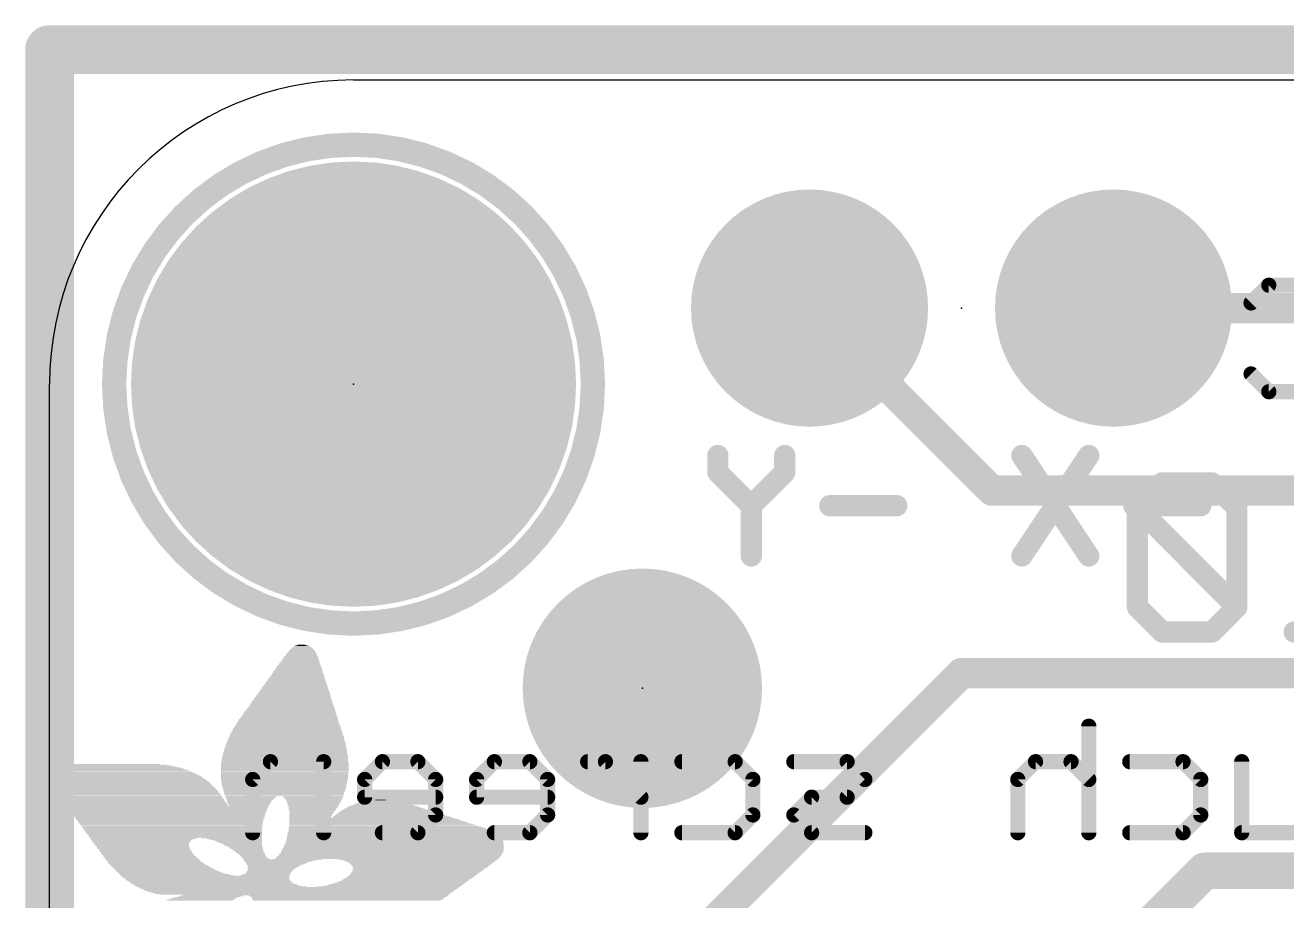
# Model space of a CAD drawing. Extents: x -0.2 to 28.1, y -0.2 to 21.4.
# Drawn here: x -0.2 to 10.34, y 14.1 to 21.41 of the extents above; entities that cross this region are included whole.
import ezdxf

# ---------------------------------------------------------------- set-up
doc = ezdxf.new("R2010")
doc.units = 0
for name, color, linetype in [('1', 12, 'CONTINUOUS'), ('16', 132, 'CONTINUOUS'), ('17', 110, 'CONTINUOUS'), ('20', 53, 'CONTINUOUS'), ('21', 40, 'CONTINUOUS'), ('22', 6, 'CONTINUOUS'), ('23', 40, 'CONTINUOUS'), ('29', 253, 'CONTINUOUS')]:
    doc.layers.add(name, color=color, linetype=linetype)

# ---------------------------------------------------------------- blocks, each defined once
blk = doc.blocks.new('PIE')
at = {"const_width": 0.5}
blk.add_lwpolyline([(0, -0.25, 1), (0, 0.25, 1), (0, -0.25)], format="xyb", dxfattribs=at)
blk = doc.blocks.new('ROUNDP')
at = {"const_width": 0.5}
blk.add_lwpolyline([(0, -0.25, 1), (0, 0.25, 1), (0, -0.25)], format="xyb", dxfattribs=at)
blk = doc.blocks.new('RECT')
blk.add_solid([(-0.5, -0.5), (0.5, -0.5), (-0.5, 0.5), (0.5, 0.5)])

msp = doc.modelspace()

# ---------------------------------------------------------------- linework, layer by layer
at = {"layer": '1'}
for points, const_width in [([(6.35, 19.05), (7.874, 17.526)], 0.254), ([(8.89, 19.05), (11.303, 19.05)], 0.254), ([(7.874, 17.526), (10.668, 17.526)], 0.254), ([(8.509, 13.208), (9.652, 14.351)], 0.3048), ([(9.652, 14.351), (11.176, 14.351)], 0.3048)]:
    msp.add_lwpolyline(points, dxfattribs=dict(at, const_width=const_width))
for points, const_width in [([(6.3949, 19.0949, 1), (6.3051, 19.0051)], 0.127), ([(8.89, 19.1135, 1), (8.89, 18.9865)], 0.127), ([(7.874, 17.5895, 1), (7.874, 17.4625)], 0.127), ([(7.8291, 17.4811, 1), (7.9189, 17.5709)], 0.127), ([(9.652, 14.4272, 1), (9.652, 14.2748)], 0.1524), ([(9.7059, 14.2971, 1), (9.5981, 14.4049)], 0.1524)]:
    msp.add_lwpolyline(points, format="xyb", dxfattribs=dict(at, const_width=const_width))
at = {"layer": '16'}
for points, const_width in [([(0, 0), (0, 21.209)], 0.4064), ([(0, 21.209), (27.94, 21.209)], 0.4064), ([(7.62, 16.002), (5.207, 13.589)], 0.254), ([(7.62, 16.002), (17.78, 16.002)], 0.254)]:
    msp.add_lwpolyline(points, dxfattribs=dict(at, const_width=const_width))
for points, const_width in [([(0.1016, 21.209, 1), (-0.1016, 21.209)], 0.2032), ([(0, 21.3106, 1), (0, 21.1074)], 0.2032), ([(7.62, 16.0655, 1), (7.62, 15.9385)], 0.127), ([(7.6649, 15.9571, 1), (7.5751, 16.0469)], 0.127)]:
    msp.add_lwpolyline(points, format="xyb", dxfattribs=dict(at, const_width=const_width))
at = {"layer": '20'}
for p, q in [((2.54, 20.955), (25.4, 20.955)), ((0, 2.54), (0, 18.415))]:
    msp.add_line(p, q, dxfattribs=at)
msp.add_arc((2.54, 18.415), 2.54, 90, 180, dxfattribs=at)
at = {"layer": '21'}
for points, const_width in [([(2.54, 16.415, 1), (2.54, 20.415, 1), (2.54, 16.415)], 0.2032), ([(5.6283, 17.8188, 1), (5.5394, 17.8188)], 0.0889), ([(6.1876, 17.8188, 1), (6.0987, 17.8188)], 0.0889), ([(8.1608, 17.8435, 1), (8.0869, 17.7942)], 0.0889), ([(8.7201, 17.7942, 1), (8.6462, 17.8435)], 0.0889), ([(5.5394, 17.679, 1), (5.6283, 17.679)], 0.0889), ([(5.6153, 17.7104, 1), (5.5524, 17.6476)], 0.0889), ([(6.0987, 17.679, 1), (6.1876, 17.679)], 0.0889), ([(6.1746, 17.6476, 1), (6.1117, 17.7104)], 0.0889), ([(5.908, 17.3994, 1), (5.819, 17.3994)], 0.0889), ([(5.8321, 17.4308, 1), (5.8949, 17.3679)], 0.0889), ([(5.8321, 17.3679, 1), (5.8949, 17.4308)], 0.0889), ([(6.5194, 17.4438, 1), (6.5194, 17.3549)], 0.0889), ([(7.0787, 17.3549, 1), (7.0787, 17.4438)], 0.0889), ([(9.0594, 17.4438, 1), (9.0594, 17.3549)], 0.0889), ([(9.6187, 17.3549, 1), (9.6187, 17.4438)], 0.0889), ([(5.819, 16.9799, 1), (5.908, 16.9799)], 0.0889), ([(8.0869, 17.0046, 1), (8.1608, 16.9552)], 0.0889), ([(8.6462, 16.9552, 1), (8.7201, 17.0046)], 0.0889)]:
    msp.add_lwpolyline(points, format="xyb", dxfattribs=dict(at, const_width=const_width))
at = {"layer": '21', "const_width": 0.1778}
for points in [[(5.5839, 17.8188), (5.5839, 17.679)], [(6.1431, 17.679), (6.1431, 17.8188)], [(8.1239, 17.8188), (8.6831, 16.9799)], [(8.6831, 17.8188), (8.1239, 16.9799)], [(5.5839, 17.679), (5.8635, 17.3994)], [(5.8635, 17.3994), (6.1431, 17.679)], [(5.8635, 17.3994), (5.8635, 16.9799)], [(6.5194, 17.3994), (7.0787, 17.3994)], [(9.0594, 17.3994), (9.6187, 17.3994)]]:
    msp.add_lwpolyline(points, dxfattribs=at)
at = {"layer": '22'}
for points, const_width in [([(10.039, 19.093), (10.1873, 19.2413)], 0.127), ([(10.1873, 19.2413), (10.4839, 19.2413)], 0.127), ([(10.1873, 18.3515), (10.039, 18.4998)], 0.127), ([(10.4839, 18.3515), (10.1873, 18.3515)], 0.127), ([(9.2972, 17.5906), (9.0896, 17.383)], 0.1778), ([(9.7124, 17.5906), (9.2972, 17.5906)], 0.1778), ([(9.92, 17.383), (9.7124, 17.5906)], 0.1778), ([(9.0896, 17.383), (9.0896, 16.5525)], 0.1778), ([(9.92, 16.5525), (9.0896, 17.383)], 0.1778), ([(9.92, 16.5525), (9.92, 17.383)], 0.1778), ([(9.0896, 16.5525), (9.2972, 16.3449)], 0.1778), ([(9.7124, 16.3449), (9.92, 16.5525)], 0.1778), ([(9.2972, 16.3449), (9.7124, 16.3449)], 0.1778), ([(11.2298, 16.3449), (10.3993, 16.3449)], 0.1778), ([(8.6832, 15.5583), (8.6832, 14.6685)], 0.127), ([(1.8456, 15.2617), (1.6973, 15.1134)], 0.127), ([(2.2905, 15.2617), (1.8456, 15.2617)], 0.127), ([(2.2905, 14.6685), (2.2905, 15.2617)], 0.127), ([(2.7811, 15.2617), (2.6328, 15.1134)], 0.127), ([(3.0777, 15.2617), (2.7811, 15.2617)], 0.127), ([(3.226, 15.1134), (3.0777, 15.2617)], 0.127), ([(3.7167, 15.2617), (3.5684, 15.1134)], 0.127), ([(4.0132, 15.2617), (3.7167, 15.2617)], 0.127), ([(4.1615, 15.1134), (4.0132, 15.2617)], 0.127), ([(4.6445, 15.2617), (4.4963, 15.2617)], 0.127), ([(4.9411, 14.9651), (4.6445, 15.2617)], 0.127), ([(4.9411, 14.6685), (4.9411, 15.2617)], 0.127), ([(5.2835, 15.2617), (5.7284, 15.2617)], 0.127), ([(5.7284, 15.2617), (5.8767, 15.1134)], 0.127), ([(6.6639, 15.2617), (6.219, 15.2617)], 0.127), ([(6.8122, 15.1134), (6.6639, 15.2617)], 0.127), ([(8.2383, 15.2617), (8.09, 15.1134)], 0.127), ([(8.5349, 15.2617), (8.2383, 15.2617)], 0.127), ([(8.6832, 15.1134), (8.5349, 15.2617)], 0.127), ([(9.0256, 15.2617), (9.4704, 15.2617)], 0.127), ([(9.4704, 15.2617), (9.6187, 15.1134)], 0.127), ([(9.9611, 14.6685), (9.9611, 15.2617)], 0.127), ([(1.6973, 15.1134), (1.6973, 14.6685)], 0.127), ([(2.6328, 15.1134), (2.6328, 14.9651)], 0.127), ([(3.226, 14.8168), (3.226, 15.1134)], 0.127), ([(3.5684, 15.1134), (3.5684, 14.9651)], 0.127), ([(4.1615, 14.8168), (4.1615, 15.1134)], 0.127), ([(5.8767, 15.1134), (5.8767, 14.8168)], 0.127), ([(6.6639, 14.9651), (6.8122, 15.1134)], 0.127), ([(8.09, 15.1134), (8.09, 14.6685)], 0.127), ([(9.6187, 15.1134), (9.6187, 14.8168)], 0.127), ([(2.6328, 14.9651), (3.226, 14.9651)], 0.127), ([(3.5684, 14.9651), (4.1615, 14.9651)], 0.127), ([(6.219, 14.8168), (6.3673, 14.9651)], 0.127), ([(6.3673, 14.9651), (6.6639, 14.9651)], 0.127), ([(3.0777, 14.6685), (3.226, 14.8168)], 0.127), ([(4.0132, 14.6685), (4.1615, 14.8168)], 0.127), ([(5.8767, 14.8168), (5.7284, 14.6685)], 0.127), ([(6.3673, 14.6685), (6.219, 14.8168)], 0.127), ([(9.6187, 14.8168), (9.4704, 14.6685)], 0.127), ([(2.7811, 14.6685), (3.0777, 14.6685)], 0.127), ([(3.7167, 14.6685), (4.0132, 14.6685)], 0.127), ([(5.7284, 14.6685), (5.2835, 14.6685)], 0.127), ([(6.8122, 14.6685), (6.3673, 14.6685)], 0.127), ([(9.4704, 14.6685), (9.0256, 14.6685)], 0.127), ([(10.406, 14.6685), (9.9611, 14.6685)], 0.127)]:
    msp.add_lwpolyline(points, dxfattribs=dict(at, const_width=const_width))
for points, const_width in [([(10.1873, 19.273, 1), (10.1873, 19.2095)], 0.0635), ([(10.2098, 19.2188, 1), (10.1649, 19.2637)], 0.0635), ([(10.0166, 19.1154, 1), (10.0615, 19.0705)], 0.0635), ([(10.0615, 18.5222, 1), (10.0166, 18.4773)], 0.0635), ([(10.1873, 18.3833, 1), (10.1873, 18.3198)], 0.0635), ([(10.1649, 18.329, 1), (10.2098, 18.374)], 0.0635), ([(9.2972, 17.635, 1), (9.2972, 17.5461)], 0.0889), ([(9.3286, 17.5591, 1), (9.2658, 17.622)], 0.0889), ([(9.7438, 17.622, 1), (9.681, 17.5591)], 0.0889), ([(9.7124, 17.5461, 1), (9.7124, 17.635)], 0.0889), ([(9.134, 17.383, 1), (9.0451, 17.383)], 0.0889), ([(9.121, 17.4144, 1), (9.0582, 17.3515)], 0.0889), ([(9.0582, 17.4144, 1), (9.121, 17.3515)], 0.0889), ([(9.9645, 17.383, 1), (9.8756, 17.383)], 0.0889), ([(9.8886, 17.3515, 1), (9.9515, 17.4144)], 0.0889), ([(9.0451, 16.5525, 1), (9.134, 16.5525)], 0.0889), ([(9.121, 16.5839, 1), (9.0582, 16.5211)], 0.0889), ([(9.8756, 16.5525, 1), (9.9645, 16.5525)], 0.0889), ([(9.9515, 16.5211, 1), (9.8886, 16.5839)], 0.0889), ([(9.8886, 16.5211, 1), (9.9515, 16.5839)], 0.0889), ([(9.2972, 16.3894, 1), (9.2972, 16.3004)], 0.0889), ([(9.2658, 16.3135, 1), (9.3286, 16.3763)], 0.0889), ([(9.681, 16.3763, 1), (9.7438, 16.3135)], 0.0889), ([(9.7124, 16.3004, 1), (9.7124, 16.3894)], 0.0889), ([(10.3993, 16.3894, 1), (10.3993, 16.3004)], 0.0889), ([(8.715, 15.5583, 1), (8.6515, 15.5583)], 0.0635), ([(1.8456, 15.2934, 1), (1.8456, 15.2299)], 0.0635), ([(1.8681, 15.2392, 1), (1.8232, 15.2841)], 0.0635), ([(2.3222, 15.2617, 1), (2.2587, 15.2617)], 0.0635), ([(2.2905, 15.2299, 1), (2.2905, 15.2934)], 0.0635), ([(2.7811, 15.2934, 1), (2.7811, 15.2299)], 0.0635), ([(2.8036, 15.2392, 1), (2.7587, 15.2841)], 0.0635), ([(3.1002, 15.2841, 1), (3.0553, 15.2392)], 0.0635), ([(3.0777, 15.2299, 1), (3.0777, 15.2934)], 0.0635), ([(3.7167, 15.2934, 1), (3.7167, 15.2299)], 0.0635), ([(3.7391, 15.2392, 1), (3.6942, 15.2841)], 0.0635), ([(4.0357, 15.2841, 1), (3.9908, 15.2392)], 0.0635), ([(4.0132, 15.2299, 1), (4.0132, 15.2934)], 0.0635), ([(4.4963, 15.2934, 1), (4.4963, 15.2299)], 0.0635), ([(4.667, 15.2841, 1), (4.6221, 15.2392)], 0.0635), ([(4.6445, 15.2299, 1), (4.6445, 15.2934)], 0.0635), ([(4.9729, 15.2617, 1), (4.9094, 15.2617)], 0.0635), ([(5.2835, 15.2934, 1), (5.2835, 15.2299)], 0.0635), ([(5.7508, 15.2841, 1), (5.7059, 15.2392)], 0.0635), ([(5.7284, 15.2299, 1), (5.7284, 15.2934)], 0.0635), ([(6.219, 15.2934, 1), (6.219, 15.2299)], 0.0635), ([(6.6863, 15.2841, 1), (6.6414, 15.2392)], 0.0635), ([(6.6639, 15.2299, 1), (6.6639, 15.2934)], 0.0635), ([(8.2383, 15.2934, 1), (8.2383, 15.2299)], 0.0635), ([(8.2608, 15.2392, 1), (8.2159, 15.2841)], 0.0635), ([(8.5574, 15.2841, 1), (8.5125, 15.2392)], 0.0635), ([(8.5349, 15.2299, 1), (8.5349, 15.2934)], 0.0635), ([(9.0256, 15.2934, 1), (9.0256, 15.2299)], 0.0635), ([(9.4929, 15.2841, 1), (9.448, 15.2392)], 0.0635), ([(9.4704, 15.2299, 1), (9.4704, 15.2934)], 0.0635), ([(9.9928, 15.2617, 1), (9.9293, 15.2617)], 0.0635), ([(1.7291, 15.1134, 1), (1.6656, 15.1134)], 0.0635), ([(1.6749, 15.1358, 1), (1.7198, 15.0909)], 0.0635), ([(2.6646, 15.1134, 1), (2.6011, 15.1134)], 0.0635), ([(2.6104, 15.1358, 1), (2.6553, 15.0909)], 0.0635), ([(3.2578, 15.1134, 1), (3.1943, 15.1134)], 0.0635), ([(3.2036, 15.0909, 1), (3.2485, 15.1358)], 0.0635), ([(3.6001, 15.1134, 1), (3.5366, 15.1134)], 0.0635), ([(3.5459, 15.1358, 1), (3.5908, 15.0909)], 0.0635), ([(4.1933, 15.1134, 1), (4.1298, 15.1134)], 0.0635), ([(4.1391, 15.0909, 1), (4.184, 15.1358)], 0.0635), ([(5.9084, 15.1134, 1), (5.8449, 15.1134)], 0.0635), ([(5.8542, 15.0909, 1), (5.8991, 15.1358)], 0.0635), ([(6.8346, 15.0909, 1), (6.7897, 15.1358)], 0.0635), ([(6.7897, 15.0909, 1), (6.8346, 15.1358)], 0.0635), ([(8.1218, 15.1134, 1), (8.0583, 15.1134)], 0.0635), ([(8.0676, 15.1358, 1), (8.1125, 15.0909)], 0.0635), ([(8.6608, 15.0909, 1), (8.7057, 15.1358)], 0.0635), ([(9.6505, 15.1134, 1), (9.587, 15.1134)], 0.0635), ([(9.5963, 15.0909, 1), (9.6412, 15.1358)], 0.0635), ([(2.6328, 14.9968, 1), (2.6328, 14.9333)], 0.0635), ([(2.6011, 14.9651, 1), (2.6646, 14.9651)], 0.0635), ([(3.226, 14.9333, 1), (3.226, 14.9968)], 0.0635), ([(3.5366, 14.9651, 1), (3.6001, 14.9651)], 0.0635), ([(3.5684, 14.9968, 1), (3.5684, 14.9333)], 0.0635), ([(4.1615, 14.9333, 1), (4.1615, 14.9968)], 0.0635), ([(4.9187, 14.9426, 1), (4.9636, 14.9875)], 0.0635), ([(6.3673, 14.9968, 1), (6.3673, 14.9333)], 0.0635), ([(6.3897, 14.9426, 1), (6.3448, 14.9875)], 0.0635), ([(6.6414, 14.9875, 1), (6.6863, 14.9426)], 0.0635), ([(6.6639, 14.9333, 1), (6.6639, 14.9968)], 0.0635), ([(3.2485, 14.7943, 1), (3.2036, 14.8392)], 0.0635), ([(4.184, 14.7943, 1), (4.1391, 14.8392)], 0.0635), ([(5.8991, 14.7943, 1), (5.8542, 14.8392)], 0.0635), ([(6.2414, 14.8392, 1), (6.1965, 14.7943)], 0.0635), ([(6.1965, 14.8392, 1), (6.2414, 14.7943)], 0.0635), ([(9.6412, 14.7943, 1), (9.5963, 14.8392)], 0.0635), ([(3.1943, 14.8168, 1), (3.2578, 14.8168)], 0.0635), ([(4.1298, 14.8168, 1), (4.1933, 14.8168)], 0.0635), ([(5.8449, 14.8168, 1), (5.9084, 14.8168)], 0.0635), ([(9.587, 14.8168, 1), (9.6505, 14.8168)], 0.0635), ([(1.6656, 14.6685, 1), (1.7291, 14.6685)], 0.0635), ([(2.2587, 14.6685, 1), (2.3222, 14.6685)], 0.0635), ([(2.7811, 14.7003, 1), (2.7811, 14.6367)], 0.0635), ([(3.0553, 14.691, 1), (3.1002, 14.646)], 0.0635), ([(3.0777, 14.6367, 1), (3.0777, 14.7003)], 0.0635), ([(3.7167, 14.7003, 1), (3.7167, 14.6367)], 0.0635), ([(3.9908, 14.691, 1), (4.0357, 14.646)], 0.0635), ([(4.0132, 14.6367, 1), (4.0132, 14.7003)], 0.0635), ([(4.9094, 14.6685, 1), (4.9729, 14.6685)], 0.0635), ([(5.2835, 14.7003, 1), (5.2835, 14.6367)], 0.0635), ([(5.7059, 14.691, 1), (5.7508, 14.646)], 0.0635), ([(5.7284, 14.6367, 1), (5.7284, 14.7003)], 0.0635), ([(6.3673, 14.7003, 1), (6.3673, 14.6367)], 0.0635), ([(6.3448, 14.646, 1), (6.3897, 14.691)], 0.0635), ([(6.8122, 14.6367, 1), (6.8122, 14.7003)], 0.0635), ([(8.0583, 14.6685, 1), (8.1218, 14.6685)], 0.0635), ([(8.6515, 14.6685, 1), (8.715, 14.6685)], 0.0635), ([(9.0256, 14.7003, 1), (9.0256, 14.6367)], 0.0635), ([(9.448, 14.691, 1), (9.4929, 14.646)], 0.0635), ([(9.4704, 14.6367, 1), (9.4704, 14.7003)], 0.0635), ([(9.9611, 14.7003, 1), (9.9611, 14.6367)], 0.0635), ([(9.9293, 14.6685, 1), (9.9928, 14.6685)], 0.0635)]:
    msp.add_lwpolyline(points, format="xyb", dxfattribs=dict(at, const_width=const_width))
at = {"layer": '23'}
for p in [(7.62, 19.05), (2.54, 18.415), (4.953, 15.875)]:
    msp.add_point(p, dxfattribs=at)
at = {"layer": '29'}
for points, const_width in [([(4.953, 16.625, 0.4142), (4.203, 15.875)], 0.5), ([(5.703, 15.875, 0.4142), (4.953, 16.625)], 0.5), ([(4.953, 16.75, 1), (4.953, 16.5)], 0.25), ([(4.953, 16.5, 1), (4.953, 16.75)], 0.25), ([(4.203, 15.875, 0.4142), (4.953, 15.125)], 0.5), ([(4.328, 15.875, 1), (4.078, 15.875)], 0.25), ([(4.953, 15.125, 0.4142), (5.703, 15.875)], 0.5), ([(5.828, 15.875, 1), (5.578, 15.875)], 0.25), ([(4.078, 15.875, 1), (4.328, 15.875)], 0.25), ([(5.578, 15.875, 1), (5.828, 15.875)], 0.25), ([(4.953, 15.25, 1), (4.953, 15)], 0.25), ([(4.953, 15, 1), (4.953, 15.25)], 0.25)]:
    msp.add_lwpolyline(points, format="xyb", dxfattribs=dict(at, const_width=const_width))

# ---------------------------------------------------------------- block references
at = {"layer": '1'}
msp.add_blockref('PIE', (4.953, 15.875), dxfattribs=at)
at = {"layer": '17', "xscale": 3.516, "yscale": 3.516}
msp.add_blockref('ROUNDP', (2.54, 18.415), dxfattribs=at)
msp.add_blockref('ROUNDP', (2.54, 18.415), dxfattribs=at)
at = {"layer": '17', "xscale": 1.778, "yscale": 1.778, "rotation": 90}
for p in [(6.35, 19.05), (6.35, 19.05), (8.89, 19.05), (8.89, 19.05)]:
    msp.add_blockref('ROUNDP', p, dxfattribs=at)
at = {"layer": '21'}
for p, xscale, yscale in [((2.105, 16.2306), 0.1016, 0.0064), ((2.1051, 16.237), 0.0635, 0.0063), ((2.0987, 16.129), 0.2921, 0.0064), ((2.1019, 16.1354), 0.2857, 0.0063), ((2.1019, 16.1417), 0.2731, 0.0064), ((2.1019, 16.1544), 0.2603, 0.0064), ((2.1051, 16.1481), 0.2667, 0.0063), ((2.105, 16.1608), 0.254, 0.0063), ((2.1051, 16.1671), 0.2413, 0.0064), ((2.1082, 16.1735), 0.235, 0.0063), ((2.1082, 16.1862), 0.2222, 0.0063), ((2.1082, 16.1798), 0.2222, 0.0064), ((2.1082, 16.1925), 0.2096, 0.0064), ((2.1082, 16.1989), 0.1968, 0.0063), ((2.1082, 16.2052), 0.1842, 0.0064), ((2.1082, 16.2115), 0.1714, 0.0063), ((2.1114, 16.2179), 0.1524, 0.0064), ((2.1082, 16.2243), 0.1334, 0.0063), ((2.0796, 16.0211), 0.4064, 0.0063), ((2.0796, 16.0274), 0.3937, 0.0064), ((2.0828, 16.0401), 0.3874, 0.0064), ((2.0828, 16.0338), 0.3874, 0.0063), ((2.0828, 16.0465), 0.3746, 0.0063), ((2.0859, 16.0592), 0.3683, 0.0063), ((2.0859, 16.0528), 0.3683, 0.0064), ((2.086, 16.0655), 0.3556, 0.0064), ((2.0892, 16.0719), 0.3493, 0.0063), ((2.0892, 16.0846), 0.3365, 0.0063), ((2.0924, 16.0782), 0.3429, 0.0064), ((2.0923, 16.0909), 0.3302, 0.0064), ((2.0955, 16.0973), 0.3238, 0.0063), ((2.0955, 16.11), 0.3112, 0.0063), ((2.0955, 16.1036), 0.3112, 0.0064), ((2.0987, 16.1163), 0.3048, 0.0064), ((2.0987, 16.1227), 0.2921, 0.0063), ((2.0574, 15.9131), 0.5144, 0.0064), ((2.0574, 15.9258), 0.5016, 0.0064), ((2.0606, 15.9195), 0.508, 0.0063), ((2.0606, 15.9322), 0.4953, 0.0063), ((2.0638, 15.9385), 0.4889, 0.0064), ((2.0638, 15.9512), 0.4763, 0.0064), ((2.0638, 15.9449), 0.4763, 0.0063), ((2.067, 15.9576), 0.4699, 0.0063), ((2.0669, 15.9639), 0.4572, 0.0064), ((2.0701, 15.9766), 0.4508, 0.0064), ((2.0701, 15.9703), 0.4508, 0.0063), ((2.0733, 15.983), 0.4445, 0.0063), ((2.0733, 15.9957), 0.4318, 0.0063), ((2.0733, 15.9893), 0.4318, 0.0064), ((2.0733, 16.002), 0.4191, 0.0064), ((2.0764, 16.0147), 0.4127, 0.0064), ((2.0764, 16.0084), 0.4127, 0.0063), ((2.0352, 15.8115), 0.6223, 0.0064), ((2.0383, 15.8178), 0.6159, 0.0063), ((2.0415, 15.8242), 0.6096, 0.0064), ((2.0415, 15.8369), 0.5969, 0.0064), ((2.0415, 15.8306), 0.5969, 0.0063), ((2.0447, 15.8433), 0.5906, 0.0063), ((2.0447, 15.8496), 0.5778, 0.0064), ((2.0478, 15.8623), 0.5715, 0.0064), ((2.0478, 15.8559), 0.5715, 0.0063), ((2.0479, 15.8687), 0.5588, 0.0063), ((2.0511, 15.8814), 0.5525, 0.0063), ((2.0511, 15.875), 0.5525, 0.0064), ((2.0511, 15.8877), 0.5397, 0.0064), ((2.0542, 15.8941), 0.5334, 0.0063), ((2.0543, 15.9068), 0.5207, 0.0063), ((2.0574, 15.9004), 0.527, 0.0064), ((2.0161, 15.7035), 0.7366, 0.0063), ((2.0162, 15.7099), 0.7239, 0.0064), ((2.0193, 15.7163), 0.7176, 0.0063), ((2.0193, 15.729), 0.7048, 0.0063), ((2.0225, 15.7226), 0.7112, 0.0064), ((2.0225, 15.7353), 0.6985, 0.0064), ((2.0225, 15.748), 0.6858, 0.0064), ((2.0257, 15.7416), 0.6921, 0.0063), ((2.0257, 15.7544), 0.6795, 0.0063), ((2.0257, 15.7671), 0.6667, 0.0063), ((2.0289, 15.7607), 0.6731, 0.0064), ((2.0288, 15.7734), 0.6604, 0.0064), ((2.032, 15.7797), 0.654, 0.0063), ((2.032, 15.7925), 0.6414, 0.0063), ((2.032, 15.7861), 0.6414, 0.0064), ((2.0352, 15.7988), 0.635, 0.0064), ((2.0383, 15.8052), 0.6287, 0.0063), ((1.9939, 15.6083), 0.8318, 0.0064), ((1.9971, 15.602), 0.8382, 0.0063), ((1.997, 15.6147), 0.8255, 0.0063), ((2.0003, 15.621), 0.8191, 0.0064), ((2.0003, 15.6337), 0.8065, 0.0064), ((2.0003, 15.6274), 0.8065, 0.0063), ((2.0034, 15.6401), 0.8001, 0.0063), ((2.0066, 15.6464), 0.7938, 0.0064), ((2.0066, 15.6591), 0.781, 0.0064), ((2.0066, 15.6528), 0.781, 0.0063), ((2.0066, 15.6654), 0.7684, 0.0063), ((2.0098, 15.6782), 0.762, 0.0063), ((2.0098, 15.6718), 0.762, 0.0064), ((2.013, 15.6845), 0.7557, 0.0064), ((2.013, 15.6909), 0.7429, 0.0063), ((2.0161, 15.6972), 0.7366, 0.0064), ((1.9812, 15.5004), 0.9334, 0.0063), ((1.9812, 15.494), 0.9334, 0.0064), ((1.9812, 15.5131), 0.9208, 0.0063), ((1.9844, 15.5067), 0.9271, 0.0064), ((1.9844, 15.5258), 0.9144, 0.0063), ((1.9844, 15.5194), 0.9144, 0.0064), ((1.9844, 15.5385), 0.9017, 0.0063), ((1.9844, 15.5321), 0.9017, 0.0064), ((1.9876, 15.5448), 0.8953, 0.0064), ((1.9876, 15.5575), 0.8827, 0.0064), ((1.9876, 15.5512), 0.8827, 0.0063), ((1.9908, 15.5639), 0.8763, 0.0063), ((1.9907, 15.5766), 0.8636, 0.0063), ((1.9907, 15.5702), 0.8636, 0.0064), ((1.9939, 15.5829), 0.8572, 0.0064), ((1.9908, 15.5893), 0.8509, 0.0063), ((1.9939, 15.5956), 0.8446, 0.0064), ((1.9748, 15.3924), 1.0097, 0.0064), ((1.9748, 15.3861), 1.0097, 0.0063), ((1.9717, 15.3988), 1.0033, 0.0063), ((1.9748, 15.4178), 0.9969, 0.0064), ((1.9748, 15.4115), 0.9969, 0.0063), ((1.9748, 15.4051), 0.9969, 0.0064), ((1.9748, 15.4305), 0.9843, 0.0064), ((1.978, 15.4242), 0.9906, 0.0063), ((1.9748, 15.4496), 0.9715, 0.0063), ((1.9781, 15.4432), 0.9779, 0.0064), ((1.9781, 15.4369), 0.9779, 0.0063), ((1.978, 15.4623), 0.9652, 0.0063), ((1.978, 15.4559), 0.9652, 0.0064), ((1.9781, 15.475), 0.9525, 0.0063), ((1.9812, 15.4686), 0.9588, 0.0064), ((1.978, 15.4877), 0.9398, 0.0063), ((1.9812, 15.4813), 0.9462, 0.0064), ((1.9654, 15.2845), 1.0541, 0.0063), ((1.9685, 15.3162), 1.0478, 0.0064), ((1.9685, 15.3099), 1.0478, 0.0063), ((1.9685, 15.3035), 1.0478, 0.0064), ((1.9685, 15.2972), 1.0478, 0.0063), ((1.9685, 15.2908), 1.0478, 0.0064), ((1.9685, 15.3416), 1.035, 0.0064), ((1.9685, 15.3353), 1.035, 0.0063), ((1.9685, 15.3289), 1.035, 0.0064), ((1.9717, 15.3226), 1.0414, 0.0063), ((1.9717, 15.3607), 1.0287, 0.0063), ((1.9717, 15.3543), 1.0287, 0.0064), ((1.9717, 15.348), 1.0287, 0.0063), ((1.9717, 15.3797), 1.016, 0.0064), ((1.9717, 15.3734), 1.016, 0.0063), ((1.9717, 15.367), 1.016, 0.0064), ((0.6065, 15.1829), 1.1303, 0.0063), ((0.6159, 15.1765), 1.1493, 0.0064), ((0.6033, 15.1892), 1.1113, 0.0064), ((0.5874, 15.2019), 1.0668, 0.0064), ((0.5969, 15.1956), 1.0858, 0.0063), ((0.581, 15.2083), 1.0414, 0.0063), ((0.5715, 15.2146), 1.0096, 0.0064), ((0.5652, 15.221), 0.9715, 0.0063), ((0.5556, 15.2273), 0.9271, 0.0064), ((0.543, 15.2337), 0.8763, 0.0063), ((0.5271, 15.24), 0.7937, 0.0064), ((1.9653, 15.2527), 1.0668, 0.0064), ((1.9653, 15.2464), 1.0668, 0.0063), ((1.9653, 15.24), 1.0668, 0.0064), ((1.9653, 15.2337), 1.0668, 0.0063), ((1.9653, 15.2273), 1.0668, 0.0064), ((1.9653, 15.221), 1.0668, 0.0063), ((1.9653, 15.2146), 1.0668, 0.0064), ((1.9653, 15.2083), 1.0668, 0.0063), ((1.9653, 15.2019), 1.0668, 0.0064), ((1.9653, 15.1956), 1.0668, 0.0063), ((1.9653, 15.1892), 1.0668, 0.0064), ((1.9653, 15.1829), 1.0668, 0.0063), ((1.9653, 15.1765), 1.0668, 0.0064), ((1.9654, 15.2781), 1.0541, 0.0064), ((1.9654, 15.2718), 1.0541, 0.0063), ((1.9654, 15.2654), 1.0541, 0.0064), ((1.9654, 15.2591), 1.0541, 0.0063), ((0.6604, 15.113), 1.289, 0.0064), ((0.6636, 15.1067), 1.2954, 0.0063), ((0.6668, 15.1003), 1.3017, 0.0064), ((0.6731, 15.094), 1.3144, 0.0063), ((0.6541, 15.1194), 1.2763, 0.0063), ((0.6381, 15.1448), 1.2319, 0.0063), ((0.6445, 15.1384), 1.2446, 0.0064), ((0.6477, 15.1321), 1.251, 0.0063), ((0.6541, 15.1257), 1.2637, 0.0064), ((0.6794, 15.0876), 1.3145, 0.0064), ((0.6826, 15.0813), 1.3208, 0.0063), ((0.6858, 15.0749), 1.3272, 0.0064), ((0.6223, 15.1638), 1.1874, 0.0064), ((0.635, 15.1511), 1.2128, 0.0064), ((0.6287, 15.1575), 1.2001, 0.0063), ((0.6191, 15.1702), 1.1684, 0.0063), ((1.9653, 15.1702), 1.0668, 0.0063), ((1.9622, 15.1638), 1.0605, 0.0064), ((1.9622, 15.1575), 1.0605, 0.0063), ((1.9622, 15.1511), 1.0605, 0.0064), ((1.9622, 15.1448), 1.0605, 0.0063), ((1.9622, 15.1384), 1.0605, 0.0064), ((1.9622, 15.1321), 1.0605, 0.0063), ((1.9622, 15.1257), 1.0605, 0.0064), ((1.9622, 15.1194), 1.0605, 0.0063), ((1.9622, 15.113), 1.0605, 0.0064), ((1.9622, 15.1067), 1.0605, 0.0063), ((1.959, 15.1003), 1.0541, 0.0064), ((1.9622, 15.094), 1.0477, 0.0063), ((1.9622, 15.0876), 1.0477, 0.0064), ((1.9622, 15.0813), 1.0477, 0.0063), ((1.9622, 15.0749), 1.0477, 0.0064), ((0.689, 15.0686), 1.3335, 0.0063), ((0.6985, 15.0559), 1.3398, 0.0063), ((0.6954, 15.0622), 1.3335, 0.0064), ((0.7049, 15.0495), 1.3399, 0.0064), ((0.708, 15.0432), 1.3462, 0.0063), ((0.7144, 15.0368), 1.3462, 0.0064), ((0.7176, 15.0305), 1.3525, 0.0063), ((0.7239, 15.0241), 1.3526, 0.0064), ((0.7271, 15.0178), 1.3589, 0.0063), ((0.7335, 15.0114), 1.3589, 0.0064), ((0.7366, 15.0051), 1.3526, 0.0063), ((0.7429, 14.9987), 1.3525, 0.0064), ((0.7462, 14.9924), 1.3589, 0.0063), ((0.7525, 14.986), 1.3589, 0.0064), ((0.7557, 14.9797), 1.3525, 0.0063), ((0.7589, 14.9733), 1.3589, 0.0064), ((0.7651, 14.967), 1.3589, 0.0063), ((1.959, 15.0686), 1.0414, 0.0063), ((1.9622, 15.0622), 1.0351, 0.0064), ((1.9622, 15.0559), 1.0351, 0.0063), ((1.9622, 15.0495), 1.0351, 0.0064), ((1.959, 15.0432), 1.0287, 0.0063), ((1.9622, 15.0368), 1.0223, 0.0064), ((1.9622, 15.0305), 1.0223, 0.0063), ((1.9622, 15.0241), 1.0223, 0.0064), ((1.959, 15.0178), 1.016, 0.0063), ((1.9622, 15.0114), 1.0097, 0.0064), ((1.9622, 15.0051), 1.0097, 0.0063), ((1.959, 14.9987), 1.0033, 0.0064), ((1.9622, 14.9924), 0.9969, 0.0063), ((1.9622, 14.986), 0.9969, 0.0064), ((1.959, 14.9797), 0.9906, 0.0063), ((1.6859, 14.9733), 0.4318, 0.0064), ((1.6796, 14.967), 0.4191, 0.0063), ((2.2003, 14.9733), 0.508, 0.0064), ((2.2003, 14.967), 0.4953, 0.0063), ((0.7684, 14.9606), 1.3525, 0.0064), ((0.7747, 14.9543), 1.3526, 0.0063), ((0.7779, 14.9479), 1.3589, 0.0064), ((0.7811, 14.9416), 1.3525, 0.0063), ((0.7874, 14.9352), 1.3526, 0.0064), ((0.7906, 14.9289), 1.3589, 0.0063), ((0.7938, 14.9225), 1.3525, 0.0064), ((0.8001, 14.9162), 1.3526, 0.0063), ((0.8065, 14.9098), 1.3525, 0.0064), ((0.8065, 14.9035), 1.3525, 0.0063), ((0.8128, 14.8971), 1.3526, 0.0064), ((0.8192, 14.8908), 1.3525, 0.0063), ((0.9874, 14.8844), 1.6764, 0.0064), ((0.9874, 14.878), 1.6764, 0.0063), ((0.9875, 14.8717), 1.6637, 0.0064), ((0.9906, 14.8654), 1.6574, 0.0063), ((0.9906, 14.859), 1.6446, 0.0064), ((1.6796, 14.9606), 0.4064, 0.0064), ((1.6764, 14.9543), 0.4, 0.0063), ((1.6733, 14.9479), 0.3937, 0.0064), ((1.6732, 14.9416), 0.381, 0.0063), ((1.6701, 14.9352), 0.3747, 0.0064), ((1.6669, 14.9289), 0.3683, 0.0063), ((1.6701, 14.9225), 0.3619, 0.0064), ((1.6669, 14.9162), 0.3556, 0.0063), ((1.6637, 14.9098), 0.3492, 0.0064), ((1.6669, 14.9035), 0.3429, 0.0063), ((1.6637, 14.8971), 0.3366, 0.0064), ((1.6669, 14.8908), 0.3302, 0.0063), ((2.2035, 14.9606), 0.4889, 0.0064), ((2.2066, 14.9543), 0.4826, 0.0063), ((2.2067, 14.9479), 0.4699, 0.0064), ((2.2067, 14.9416), 0.4699, 0.0063), ((2.2066, 14.9352), 0.4572, 0.0064), ((2.2098, 14.9289), 0.4508, 0.0063), ((2.2067, 14.9225), 0.4445, 0.0064), ((2.2067, 14.9162), 0.4445, 0.0063), ((2.2066, 14.9098), 0.4318, 0.0064), ((2.2066, 14.9035), 0.4318, 0.0063), ((2.2035, 14.8971), 0.4255, 0.0064), ((2.2035, 14.8908), 0.4127, 0.0063), ((2.2035, 14.8844), 0.4127, 0.0064), ((2.2003, 14.878), 0.4064, 0.0063), ((2.1971, 14.8717), 0.4, 0.0064), ((2.1971, 14.8654), 0.4, 0.0063), ((2.1971, 14.859), 0.3874, 0.0064), ((2.8067, 14.859), 0.7176, 0.0064), ((2.8004, 14.8654), 0.6795, 0.0063), ((2.7972, 14.8717), 0.6477, 0.0064), ((2.794, 14.878), 0.616, 0.0063), ((2.7877, 14.8844), 0.5905, 0.0064), ((2.7845, 14.8908), 0.5461, 0.0063), ((2.7845, 14.8971), 0.5207, 0.0064), ((2.7813, 14.9035), 0.4762, 0.0063), ((2.7782, 14.9098), 0.4445, 0.0064), ((2.7781, 14.9162), 0.4064, 0.0063), ((2.775, 14.9225), 0.3493, 0.0064), ((2.7717, 14.9289), 0.2921, 0.0063), ((2.7686, 14.9352), 0.2096, 0.0064), ((2.7654, 14.9416), 0.0889, 0.0063), ((0.9906, 14.8527), 1.6446, 0.0063), ((0.9938, 14.8463), 1.6383, 0.0064), ((0.9938, 14.8399), 1.6256, 0.0063), ((0.9938, 14.8336), 1.6256, 0.0064), ((0.9938, 14.8273), 1.6129, 0.0063), ((0.997, 14.8209), 1.6065, 0.0064), ((1.0001, 14.8146), 1.6002, 0.0063), ((1.0001, 14.8082), 1.6002, 0.0064), ((1.0002, 14.8018), 1.5875, 0.0063), ((1.0033, 14.7955), 1.5812, 0.0064), ((1.0065, 14.7892), 1.5748, 0.0063), ((1.0033, 14.7828), 1.5684, 0.0064), ((1.0065, 14.7765), 1.5621, 0.0063), ((1.0097, 14.7701), 1.5557, 0.0064), ((1.0128, 14.7637), 1.5494, 0.0063), ((1.0128, 14.7574), 1.5494, 0.0064), ((2.1939, 14.8527), 0.381, 0.0063), ((2.1907, 14.8463), 0.3747, 0.0064), ((2.1907, 14.8399), 0.3747, 0.0063), ((2.1875, 14.8336), 0.3683, 0.0064), ((2.1844, 14.8273), 0.362, 0.0063), ((2.1812, 14.8209), 0.3556, 0.0064), ((2.1812, 14.8146), 0.3556, 0.0063), ((2.1781, 14.8082), 0.3493, 0.0064), ((2.1749, 14.8018), 0.3429, 0.0063), ((2.1717, 14.7955), 0.3366, 0.0064), ((2.1685, 14.7892), 0.3302, 0.0063), ((2.1685, 14.7828), 0.3302, 0.0064), ((2.1654, 14.7765), 0.3239, 0.0063), ((2.1622, 14.7701), 0.3175, 0.0064), ((2.159, 14.7637), 0.3112, 0.0063), ((2.7432, 14.7574), 1.4796, 0.0064), ((2.8924, 14.7637), 1.143, 0.0063), ((2.8861, 14.7701), 1.1049, 0.0064), ((2.8829, 14.7765), 1.0858, 0.0063), ((2.8734, 14.7828), 1.0541, 0.0064), ((2.8671, 14.7892), 1.0287, 0.0063), ((2.8639, 14.7955), 0.9969, 0.0064), ((2.8575, 14.8018), 0.9716, 0.0063), ((2.848, 14.8082), 0.9398, 0.0064), ((2.8448, 14.8146), 0.9208, 0.0063), ((2.8384, 14.8209), 0.8827, 0.0064), ((2.8321, 14.8273), 0.8572, 0.0063), ((2.8258, 14.8336), 0.8319, 0.0064), ((2.8226, 14.8399), 0.8001, 0.0063), ((2.8163, 14.8463), 0.7747, 0.0064), ((2.8099, 14.8527), 0.7366, 0.0063), ((1.0129, 14.7511), 1.5367, 0.0063), ((1.016, 14.7447), 1.5304, 0.0064), ((1.0192, 14.7384), 1.524, 0.0063), ((1.0192, 14.732), 1.524, 0.0064), ((1.0224, 14.7256), 1.5177, 0.0063), ((1.0255, 14.7193), 1.5113, 0.0064), ((1.0255, 14.713), 1.4986, 0.0063), ((1.0255, 14.7066), 1.4986, 0.0064), ((1.0287, 14.7003), 1.4922, 0.0063), ((1.0319, 14.6939), 1.4859, 0.0064), ((1.0319, 14.6875), 1.4859, 0.0063), ((1.0351, 14.6812), 1.4795, 0.0064), ((1.0382, 14.6749), 1.4732, 0.0063), ((1.0414, 14.6685), 1.4668, 0.0064), ((1.0414, 14.6622), 1.4668, 0.0063), ((1.0446, 14.6558), 1.4605, 0.0064), ((1.0477, 14.6494), 1.4541, 0.0063), ((2.867, 14.6622), 1.7526, 0.0063), ((2.8702, 14.6558), 1.759, 0.0064), ((2.8765, 14.6494), 1.7717, 0.0063), ((2.8607, 14.6685), 1.7399, 0.0064), ((2.8384, 14.6939), 1.6827, 0.0064), ((2.8067, 14.713), 1.6192, 0.0063), ((2.8194, 14.7066), 1.6446, 0.0064), ((2.8448, 14.6875), 1.6954, 0.0063), ((2.8544, 14.6812), 1.7145, 0.0064), ((2.8607, 14.6749), 1.7272, 0.0063), ((2.829, 14.7003), 1.6637, 0.0063), ((2.7496, 14.7511), 1.4923, 0.0063), ((2.7623, 14.7447), 1.5177, 0.0064), ((2.7717, 14.7384), 1.5367, 0.0063), ((2.7813, 14.732), 1.5558, 0.0064), ((2.7908, 14.7256), 1.5748, 0.0063), ((2.8035, 14.7193), 1.6002, 0.0064), ((1.0509, 14.6431), 1.4478, 0.0064), ((1.0509, 14.6368), 1.4478, 0.0063), ((1.0541, 14.6304), 1.4414, 0.0064), ((0.7906, 14.6241), 0.9017, 0.0063), ((0.7779, 14.6177), 0.8636, 0.0064), ((0.7684, 14.6113), 0.8445, 0.0063), ((0.7684, 14.605), 0.8319, 0.0064), ((0.7684, 14.5987), 0.8191, 0.0063), ((0.7652, 14.5923), 0.8128, 0.0064), ((0.7684, 14.586), 0.8065, 0.0063), ((0.7684, 14.5796), 0.7937, 0.0064), ((0.7715, 14.5732), 0.7874, 0.0063), ((0.7715, 14.5669), 0.7874, 0.0064), ((0.7747, 14.5606), 0.781, 0.0063), ((0.7779, 14.5542), 0.7747, 0.0064), ((0.7843, 14.5479), 0.7747, 0.0063), ((1.524, 14.6241), 0.5016, 0.0063), ((1.5462, 14.6177), 0.4572, 0.0064), ((1.5621, 14.6113), 0.4254, 0.0063), ((1.5716, 14.605), 0.4064, 0.0064), ((1.5812, 14.5987), 0.3873, 0.0063), ((1.5875, 14.5923), 0.3746, 0.0064), ((1.597, 14.586), 0.3556, 0.0063), ((1.6034, 14.5796), 0.3429, 0.0064), ((1.6129, 14.5732), 0.3238, 0.0063), ((1.616, 14.5669), 0.3175, 0.0064), ((1.6224, 14.5606), 0.3048, 0.0063), ((1.632, 14.5542), 0.2985, 0.0064), ((1.6383, 14.5479), 0.2858, 0.0063), ((2.8734, 14.5479), 1.8415, 0.0063), ((2.8765, 14.5606), 1.8351, 0.0063), ((2.8765, 14.5542), 1.8351, 0.0064), ((2.8797, 14.5732), 1.8288, 0.0063), ((2.8797, 14.5669), 1.8288, 0.0064), ((2.8798, 14.5987), 1.8161, 0.0063), ((2.8798, 14.5923), 1.8161, 0.0064), ((2.8829, 14.586), 1.8224, 0.0063), ((2.8829, 14.5796), 1.8224, 0.0064), ((2.8797, 14.6113), 1.8034, 0.0063), ((2.8829, 14.605), 1.8098, 0.0064), ((2.8765, 14.6431), 1.7843, 0.0064), ((2.8765, 14.6368), 1.7843, 0.0063), ((2.8798, 14.6304), 1.7907, 0.0064), ((2.8829, 14.6241), 1.797, 0.0063), ((2.8829, 14.6177), 1.797, 0.0064), ((0.7843, 14.5415), 0.7747, 0.0064), ((0.7874, 14.5352), 0.7684, 0.0063), ((0.7938, 14.5288), 0.7683, 0.0064), ((0.7969, 14.5225), 0.762, 0.0063), ((0.8001, 14.5161), 0.7684, 0.0064), ((0.8065, 14.5098), 0.7683, 0.0063), ((0.8096, 14.5034), 0.762, 0.0064), ((0.8128, 14.4971), 0.7684, 0.0063), ((0.8192, 14.4907), 0.7683, 0.0064), ((0.8255, 14.4844), 0.7684, 0.0063), ((0.8287, 14.478), 0.762, 0.0064), ((0.8351, 14.4717), 0.7747, 0.0063), ((0.8382, 14.4653), 0.7684, 0.0064), ((0.8478, 14.459), 0.7747, 0.0063), ((0.8541, 14.4526), 0.7747, 0.0064), ((0.8573, 14.4463), 0.7811, 0.0063), ((0.8636, 14.4399), 0.781, 0.0064), ((1.6447, 14.5415), 0.2731, 0.0064), ((1.6479, 14.5352), 0.2667, 0.0063), ((1.6574, 14.5288), 0.2603, 0.0064), ((1.6605, 14.5225), 0.254, 0.0063), ((1.6669, 14.5161), 0.2413, 0.0064), ((1.6701, 14.5098), 0.2349, 0.0063), ((1.6764, 14.5034), 0.235, 0.0064), ((1.6828, 14.4971), 0.2223, 0.0063), ((1.6891, 14.4907), 0.2222, 0.0064), ((1.6923, 14.4844), 0.2159, 0.0063), ((1.6986, 14.478), 0.2159, 0.0064), ((1.7018, 14.4717), 0.2096, 0.0063), ((1.7082, 14.4653), 0.2095, 0.0064), ((1.7145, 14.459), 0.2096, 0.0063), ((1.7241, 14.4526), 0.2159, 0.0064), ((1.7367, 14.4463), 0.2286, 0.0063), ((1.9304, 14.4399), 0.616, 0.0064), ((2.0701, 14.4463), 0.4254, 0.0063), ((2.8163, 14.4526), 1.8669, 0.0064), ((2.8226, 14.459), 1.8669, 0.0063), ((2.8321, 14.4653), 1.8606, 0.0064), ((2.8353, 14.4717), 1.8669, 0.0063), ((2.8448, 14.4844), 1.8606, 0.0063), ((2.8448, 14.478), 1.8606, 0.0064), ((2.8512, 14.4907), 1.8605, 0.0064), ((2.8543, 14.4971), 1.8542, 0.0063), ((2.8607, 14.5098), 1.8542, 0.0063), ((2.8607, 14.5034), 1.8542, 0.0064), ((2.867, 14.5225), 1.8542, 0.0063), ((2.867, 14.5161), 1.8542, 0.0064), ((2.8702, 14.5352), 1.8478, 0.0063), ((2.8702, 14.5288), 1.8478, 0.0064), ((2.8734, 14.5415), 1.8415, 0.0064), ((3.0766, 14.4463), 1.3335, 0.0063), ((3.0893, 14.4399), 1.2954, 0.0064), ((0.87, 14.4336), 0.7811, 0.0063), ((0.8763, 14.4272), 0.781, 0.0064), ((0.8827, 14.4209), 0.7937, 0.0063), ((0.889, 14.4145), 0.7938, 0.0064), ((0.8986, 14.4082), 0.8001, 0.0063), ((0.9049, 14.4018), 0.8001, 0.0064), ((0.9144, 14.3955), 0.8064, 0.0063), ((0.9239, 14.3891), 0.8128, 0.0064), ((0.9303, 14.3828), 0.8128, 0.0063), ((0.9398, 14.3764), 0.8192, 0.0064), ((0.9494, 14.3701), 0.8255, 0.0063), ((0.9652, 14.3574), 0.8446, 0.0063), ((0.9589, 14.3637), 0.8319, 0.0064), ((0.9779, 14.351), 0.8446, 0.0064), ((0.9906, 14.3447), 0.8572, 0.0063), ((1.0001, 14.3383), 0.8636, 0.0064), ((1.9177, 14.4336), 0.5778, 0.0063), ((1.9082, 14.4272), 0.5461, 0.0064), ((1.8923, 14.4145), 0.5016, 0.0064), ((1.8987, 14.4209), 0.5143, 0.0063), ((1.886, 14.4082), 0.4763, 0.0063), ((1.8796, 14.4018), 0.4636, 0.0064), ((1.8352, 14.3447), 0.3747, 0.0063), ((1.832, 14.3383), 0.3683, 0.0064), ((1.8733, 14.3955), 0.4381, 0.0063), ((1.8701, 14.3891), 0.4318, 0.0064), ((1.8638, 14.3828), 0.4191, 0.0063), ((1.8574, 14.3764), 0.4064, 0.0064), ((1.8542, 14.3701), 0.4, 0.0063), ((1.8478, 14.3637), 0.3873, 0.0064), ((1.8447, 14.3574), 0.381, 0.0063), ((1.8415, 14.351), 0.3746, 0.0064), ((3.0957, 14.4336), 1.2573, 0.0063), ((3.0988, 14.4272), 1.2382, 0.0064), ((3.1052, 14.4209), 1.2129, 0.0063), ((3.102, 14.4145), 1.1938, 0.0064), ((3.1019, 14.4082), 1.1811, 0.0063), ((3.102, 14.4018), 1.1684, 0.0064), ((3.0988, 14.3955), 1.1494, 0.0063), ((3.0607, 14.3383), 1.0732, 0.0064), ((3.0988, 14.3891), 1.1366, 0.0064), ((3.0957, 14.3828), 1.1303, 0.0063), ((3.0766, 14.3574), 1.0922, 0.0063), ((3.0734, 14.351), 1.0858, 0.0064), ((3.0671, 14.3447), 1.0731, 0.0063), ((3.0925, 14.3764), 1.1113, 0.0064), ((3.0829, 14.3637), 1.0922, 0.0064), ((3.0893, 14.3701), 1.1049, 0.0063), ((1.0129, 14.332), 0.8763, 0.0063), ((1.0255, 14.3256), 0.889, 0.0064), ((1.0446, 14.3193), 0.9144, 0.0063), ((1.0636, 14.3129), 0.9398, 0.0064), ((1.3017, 14.3066), 1.4033, 0.0063), ((1.3049, 14.3002), 1.397, 0.0064), ((1.3113, 14.2939), 1.3843, 0.0063), ((1.3145, 14.2875), 1.3779, 0.0064), ((1.3176, 14.2812), 1.3716, 0.0063), ((1.324, 14.2748), 1.3716, 0.0064), ((1.3304, 14.2685), 1.3589, 0.0063), ((1.3367, 14.2621), 1.3589, 0.0064), ((1.3462, 14.2558), 1.3526, 0.0063), ((1.3558, 14.2494), 1.3589, 0.0064), ((1.3653, 14.2431), 1.3525, 0.0063), ((1.378, 14.2367), 1.3653, 0.0064), ((1.3907, 14.2304), 1.3653, 0.0063), ((1.8002, 14.3129), 0.4064, 0.0064), ((1.813, 14.3193), 0.3937, 0.0063), ((1.8225, 14.3256), 0.3747, 0.0064), ((1.8288, 14.332), 0.3746, 0.0063), ((2.8829, 14.2304), 1.124, 0.0063), ((2.8988, 14.2367), 1.1176, 0.0064), ((2.9146, 14.2431), 1.0985, 0.0063), ((2.9274, 14.2494), 1.0859, 0.0064), ((2.9432, 14.2558), 1.0795, 0.0063), ((2.9559, 14.2621), 1.0668, 0.0064), ((2.9655, 14.2685), 1.0605, 0.0063), ((2.9782, 14.2748), 1.0605, 0.0064), ((2.9877, 14.2812), 1.0541, 0.0063), ((2.9972, 14.2875), 1.0604, 0.0064), ((3.0068, 14.2939), 1.0541, 0.0063), ((3.0163, 14.3002), 1.0605, 0.0064), ((3.0257, 14.3066), 1.0541, 0.0063), ((3.0322, 14.3129), 1.0541, 0.0064), ((3.0417, 14.3193), 1.0605, 0.0063), ((3.0544, 14.332), 1.0731, 0.0063), ((3.048, 14.3256), 1.0604, 0.0064), ((1.4129, 14.224), 1.3843, 0.0064), ((1.4383, 14.2177), 1.4224, 0.0063), ((2.0828, 14.2113), 2.6734, 0.0064), ((2.0828, 14.205), 2.6606, 0.0063), ((2.0859, 14.1986), 2.6289, 0.0064), ((2.0892, 14.1923), 2.6099, 0.0063), ((2.0892, 14.1859), 2.5845, 0.0064), ((2.0955, 14.1796), 2.559, 0.0063), ((2.1019, 14.1732), 2.5337, 0.0064), ((2.1051, 14.1669), 2.5019, 0.0063), ((2.1145, 14.1605), 2.4701, 0.0064), ((2.1305, 14.1542), 2.4257, 0.0063), ((1.2986, 14.1224), 0.5334, 0.0064), ((1.3113, 14.1288), 0.5207, 0.0063), ((1.3335, 14.1351), 0.5144, 0.0064), ((1.3558, 14.1415), 0.5207, 0.0063), ((2.2257, 14.1478), 2.2098, 0.0064), ((2.4956, 14.1415), 1.6573, 0.0063), ((2.4988, 14.1351), 1.6383, 0.0064), ((2.4956, 14.1288), 1.6193, 0.0063), ((2.4956, 14.1224), 1.6065, 0.0064), ((2.8321, 14.2177), 1.2002, 0.0063), ((2.8607, 14.224), 1.1557, 0.0064), ((1.251, 14.1034), 0.5525, 0.0063), ((1.2637, 14.1097), 0.5525, 0.0064), ((1.2795, 14.1161), 0.5334, 0.0063), ((2.4892, 14.1161), 1.5938, 0.0063), ((2.4892, 14.1097), 1.5812, 0.0064), ((2.4829, 14.1034), 1.5685, 0.0063)]:
    msp.add_blockref('RECT', p, dxfattribs=dict(at, xscale=xscale, yscale=yscale))
at = {"layer": '29'}
for name, p, xscale, yscale in [('ROUNDP', (2.54, 18.415), 3.7192, 3.7192), ('PIE', (4.953, 15.875), 1.2032, 1.2032)]:
    msp.add_blockref(name, p, dxfattribs=dict(at, xscale=xscale, yscale=yscale))
at = {"layer": '29', "xscale": 1.9812, "yscale": 1.9812, "rotation": 90}
for p in [(6.35, 19.05), (8.89, 19.05)]:
    msp.add_blockref('ROUNDP', p, dxfattribs=at)

doc.saveas('drawing.dxf')
